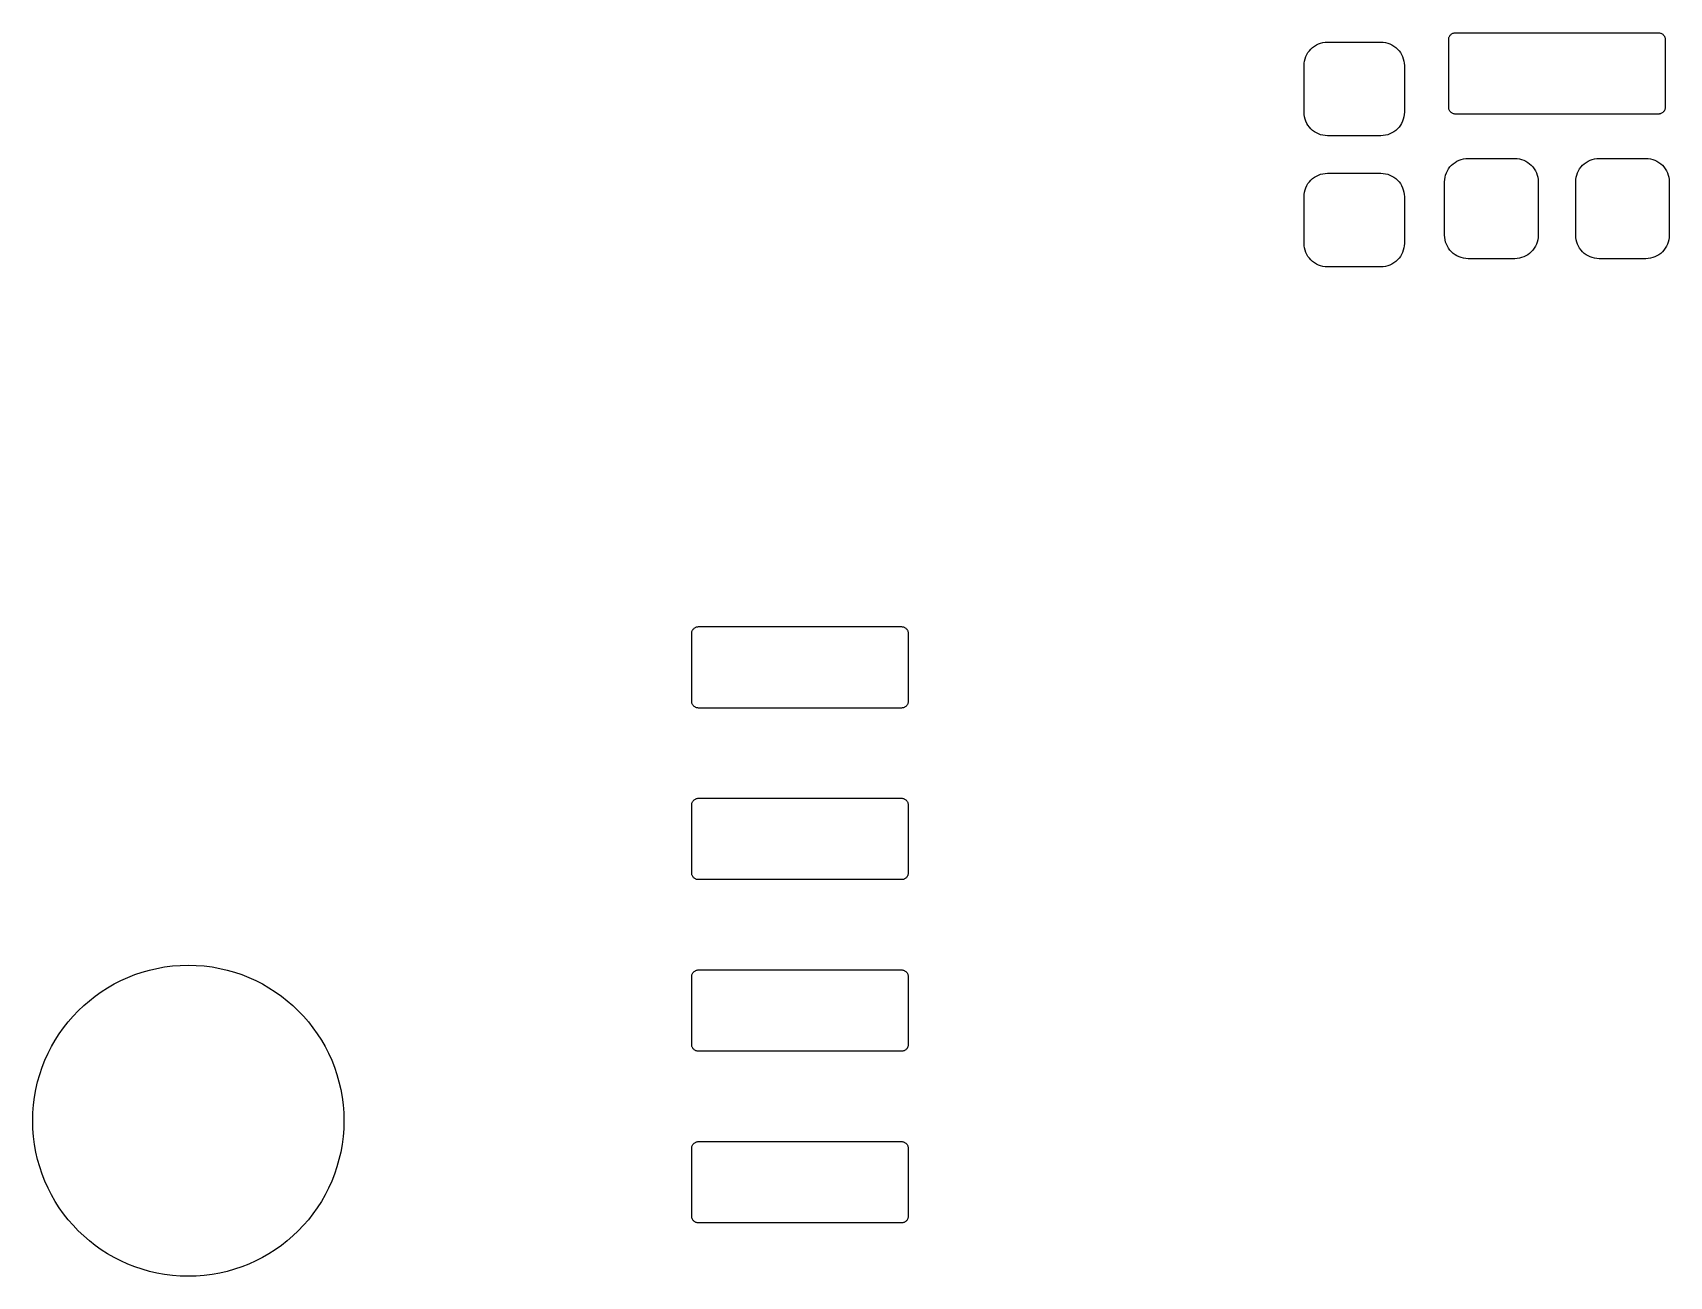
# Model space of a CAD drawing. Extents: x 0.49 to 2.43, y -7.79 to -4.97.
# Drawn here: x 1.8395 to 2.3162, y -6.2559 to -5.8937 of the extents above; entities that cross this region are included whole.
import ezdxf

# ---------------------------------------------------------------- set-up
doc = ezdxf.new("R2010")
doc.units = 0
doc.header["$MEASUREMENT"] = 0
doc.layers.add('BLACK', color=7, linetype='CONTINUOUS')

msp = doc.modelspace()

# ---------------------------------------------------------------- linework, layer by layer
at = {"layer": 'BLACK', "linetype": 'CONTINUOUS'}
for p, q in [((2.25193, -5.89567), (2.25194, -5.89547)), ((2.25193, -5.91535), (2.25193, -5.89567)), ((2.25194, -5.89547), (2.25197, -5.89528)), ((2.25197, -5.89528), (2.25202, -5.89509)), ((2.25202, -5.89509), (2.25208, -5.8949)), ((2.25208, -5.8949), (2.25217, -5.89472)), ((2.25217, -5.89472), (2.25227, -5.89455)), ((2.25227, -5.89455), (2.25238, -5.8944)), ((2.25238, -5.8944), (2.25252, -5.89425)), ((2.25252, -5.89425), (2.25266, -5.89412)), ((2.25266, -5.89412), (2.25282, -5.894)), ((2.25282, -5.894), (2.25299, -5.8939)), ((2.25299, -5.8939), (2.25317, -5.89381)), ((2.25317, -5.89381), (2.25335, -5.89375)), ((2.25335, -5.89375), (2.25355, -5.8937)), ((2.25355, -5.8937), (2.25374, -5.89367)), ((2.25374, -5.89367), (2.25394, -5.89366)), ((2.25394, -5.89366), (2.31299, -5.89366)), ((2.31299, -5.89366), (2.31319, -5.89367)), ((2.31319, -5.89367), (2.31338, -5.8937)), ((2.31338, -5.8937), (2.31358, -5.89375)), ((2.31358, -5.89375), (2.31376, -5.89381)), ((2.31376, -5.89381), (2.31394, -5.8939)), ((2.31394, -5.8939), (2.31411, -5.894)), ((2.31411, -5.894), (2.31427, -5.89412)), ((2.31427, -5.89412), (2.31441, -5.89425)), ((2.31441, -5.89425), (2.31454, -5.8944)), ((2.31454, -5.8944), (2.31466, -5.89455)), ((2.31466, -5.89455), (2.31476, -5.89472)), ((2.31476, -5.89472), (2.31485, -5.8949)), ((2.31485, -5.8949), (2.31491, -5.89509)), ((2.31491, -5.89509), (2.31496, -5.89528)), ((2.31496, -5.89528), (2.31499, -5.89547)), ((2.31499, -5.89547), (2.315, -5.89567)), ((2.315, -5.89567), (2.315, -5.91535)), ((2.2101, -5.90125), (2.21032, -5.90062)), ((2.21032, -5.90062), (2.21061, -5.90002)), ((2.21061, -5.90002), (2.21095, -5.89944)), ((2.21095, -5.89944), (2.21135, -5.89891)), ((2.21135, -5.89891), (2.2118, -5.89841)), ((2.2118, -5.89841), (2.21229, -5.89796)), ((2.21229, -5.89796), (2.21283, -5.89757)), ((2.21283, -5.89757), (2.2134, -5.89722)), ((2.2134, -5.89722), (2.21401, -5.89694)), ((2.21401, -5.89694), (2.21464, -5.89671)), ((2.21464, -5.89671), (2.21529, -5.89655)), ((2.21529, -5.89655), (2.21595, -5.89645)), ((2.21595, -5.89645), (2.21661, -5.89642)), ((2.21661, -5.89642), (2.2322, -5.89642)), ((2.2322, -5.89642), (2.23287, -5.89645)), ((2.23287, -5.89645), (2.23353, -5.89655)), ((2.23353, -5.89655), (2.23418, -5.89671)), ((2.23418, -5.89671), (2.23481, -5.89694)), ((2.23481, -5.89694), (2.23542, -5.89722)), ((2.23542, -5.89722), (2.23599, -5.89757)), ((2.23599, -5.89757), (2.23653, -5.89796)), ((2.23653, -5.89796), (2.23702, -5.89841)), ((2.23702, -5.89841), (2.23747, -5.89891)), ((2.23747, -5.89891), (2.23787, -5.89944)), ((2.23787, -5.89944), (2.23821, -5.90002)), ((2.23821, -5.90002), (2.2385, -5.90062)), ((2.2385, -5.90062), (2.23872, -5.90125)), ((2.2098, -5.90323), (2.20984, -5.90256)), ((2.2098, -5.91685), (2.2098, -5.90323)), ((2.20984, -5.90256), (2.20993, -5.9019)), ((2.20993, -5.9019), (2.2101, -5.90125)), ((2.23872, -5.90125), (2.23888, -5.9019)), ((2.23888, -5.9019), (2.23898, -5.90256)), ((2.23898, -5.90256), (2.23902, -5.90323)), ((2.23902, -5.90323), (2.23902, -5.91685)), ((2.20984, -5.91752), (2.2098, -5.91685)), ((2.20993, -5.91818), (2.20984, -5.91752)), ((2.2101, -5.91883), (2.20993, -5.91818)), ((2.21032, -5.91946), (2.2101, -5.91883)), ((2.21061, -5.92006), (2.21032, -5.91946)), ((2.2385, -5.91946), (2.23821, -5.92006)), ((2.23872, -5.91883), (2.2385, -5.91946)), ((2.23888, -5.91818), (2.23872, -5.91883)), ((2.23898, -5.91752), (2.23888, -5.91818)), ((2.23902, -5.91685), (2.23898, -5.91752)), ((2.25194, -5.91555), (2.25193, -5.91535)), ((2.25197, -5.91575), (2.25194, -5.91555)), ((2.25202, -5.91594), (2.25197, -5.91575)), ((2.25208, -5.91612), (2.25202, -5.91594)), ((2.25217, -5.9163), (2.25208, -5.91612)), ((2.25227, -5.91647), (2.25217, -5.9163)), ((2.25238, -5.91663), (2.25227, -5.91647)), ((2.25252, -5.91677), (2.25238, -5.91663)), ((2.25266, -5.91691), (2.25252, -5.91677)), ((2.25282, -5.91702), (2.25266, -5.91691)), ((2.25299, -5.91713), (2.25282, -5.91702)), ((2.25317, -5.91721), (2.25299, -5.91713)), ((2.25335, -5.91728), (2.25317, -5.91721)), ((2.25355, -5.91732), (2.25335, -5.91728)), ((2.25374, -5.91735), (2.25355, -5.91732)), ((2.25394, -5.91736), (2.25374, -5.91735)), ((2.31299, -5.91736), (2.25394, -5.91736)), ((2.31319, -5.91735), (2.31299, -5.91736)), ((2.31338, -5.91732), (2.31319, -5.91735)), ((2.31358, -5.91728), (2.31338, -5.91732)), ((2.31376, -5.91721), (2.31358, -5.91728)), ((2.31394, -5.91713), (2.31376, -5.91721)), ((2.31411, -5.91702), (2.31394, -5.91713)), ((2.31427, -5.91691), (2.31411, -5.91702)), ((2.31441, -5.91677), (2.31427, -5.91691)), ((2.31454, -5.91663), (2.31441, -5.91677)), ((2.31466, -5.91647), (2.31454, -5.91663)), ((2.31476, -5.9163), (2.31466, -5.91647)), ((2.31485, -5.91612), (2.31476, -5.9163)), ((2.31491, -5.91594), (2.31485, -5.91612)), ((2.31496, -5.91575), (2.31491, -5.91594)), ((2.31499, -5.91555), (2.31496, -5.91575)), ((2.315, -5.91535), (2.31499, -5.91555)), ((2.21095, -5.92063), (2.21061, -5.92006)), ((2.21135, -5.92117), (2.21095, -5.92063)), ((2.2118, -5.92167), (2.21135, -5.92117)), ((2.21229, -5.92212), (2.2118, -5.92167)), ((2.21283, -5.92251), (2.21229, -5.92212)), ((2.2134, -5.92286), (2.21283, -5.92251)), ((2.21401, -5.92314), (2.2134, -5.92286)), ((2.21464, -5.92337), (2.21401, -5.92314)), ((2.21529, -5.92353), (2.21464, -5.92337)), ((2.21595, -5.92363), (2.21529, -5.92353)), ((2.21661, -5.92366), (2.21595, -5.92363)), ((2.2322, -5.92366), (2.21661, -5.92366)), ((2.23287, -5.92363), (2.2322, -5.92366)), ((2.23353, -5.92353), (2.23287, -5.92363)), ((2.23418, -5.92337), (2.23353, -5.92353)), ((2.23481, -5.92314), (2.23418, -5.92337)), ((2.23542, -5.92286), (2.23481, -5.92314)), ((2.23599, -5.92251), (2.23542, -5.92286)), ((2.23653, -5.92212), (2.23599, -5.92251)), ((2.23702, -5.92167), (2.23653, -5.92212)), ((2.23747, -5.92117), (2.23702, -5.92167)), ((2.23787, -5.92063), (2.23747, -5.92117)), ((2.23821, -5.92006), (2.23787, -5.92063)), ((2.25127, -5.93448), (2.25155, -5.93388)), ((2.25155, -5.93388), (2.2519, -5.9333)), ((2.2519, -5.9333), (2.25229, -5.93277)), ((2.25229, -5.93277), (2.25274, -5.93227)), ((2.25274, -5.93227), (2.25324, -5.93182)), ((2.25324, -5.93182), (2.25378, -5.93142)), ((2.25378, -5.93142), (2.25435, -5.93108)), ((2.25435, -5.93108), (2.25495, -5.93079)), ((2.25495, -5.93079), (2.25558, -5.93057)), ((2.25558, -5.93057), (2.25623, -5.93041)), ((2.25623, -5.93041), (2.25689, -5.93031)), ((2.25689, -5.93031), (2.25756, -5.93028)), ((2.25756, -5.93028), (2.27118, -5.93028)), ((2.27118, -5.93028), (2.27185, -5.93031)), ((2.27185, -5.93031), (2.27251, -5.93041)), ((2.27251, -5.93041), (2.27316, -5.93057)), ((2.27316, -5.93057), (2.27379, -5.93079)), ((2.27379, -5.93079), (2.27439, -5.93108)), ((2.27439, -5.93108), (2.27497, -5.93142)), ((2.27497, -5.93142), (2.2755, -5.93182)), ((2.2755, -5.93182), (2.276, -5.93227)), ((2.276, -5.93227), (2.27645, -5.93277)), ((2.27645, -5.93277), (2.27684, -5.9333)), ((2.27684, -5.9333), (2.27719, -5.93388)), ((2.27719, -5.93388), (2.27747, -5.93448)), ((2.28946, -5.93448), (2.28974, -5.93388)), ((2.28974, -5.93388), (2.29008, -5.9333)), ((2.29008, -5.9333), (2.29048, -5.93277)), ((2.29048, -5.93277), (2.29093, -5.93227)), ((2.29093, -5.93227), (2.29143, -5.93182)), ((2.29143, -5.93182), (2.29196, -5.93142)), ((2.29196, -5.93142), (2.29254, -5.93108)), ((2.29254, -5.93108), (2.29314, -5.93079)), ((2.29314, -5.93079), (2.29377, -5.93057)), ((2.29377, -5.93057), (2.29442, -5.93041)), ((2.29442, -5.93041), (2.29508, -5.93031)), ((2.29508, -5.93031), (2.29575, -5.93028)), ((2.29575, -5.93028), (2.30937, -5.93028)), ((2.30937, -5.93028), (2.31004, -5.93031)), ((2.31004, -5.93031), (2.3107, -5.93041)), ((2.3107, -5.93041), (2.31135, -5.93057)), ((2.31135, -5.93057), (2.31198, -5.93079)), ((2.31198, -5.93079), (2.31258, -5.93108)), ((2.31258, -5.93108), (2.31315, -5.93142)), ((2.31315, -5.93142), (2.31369, -5.93182)), ((2.31369, -5.93182), (2.31419, -5.93227)), ((2.31419, -5.93227), (2.31464, -5.93277)), ((2.31464, -5.93277), (2.31503, -5.9333)), ((2.31503, -5.9333), (2.31538, -5.93388)), ((2.31538, -5.93388), (2.31566, -5.93448)), ((2.2101, -5.93944), (2.21032, -5.93881)), ((2.21032, -5.93881), (2.21061, -5.93821)), ((2.21061, -5.93821), (2.21095, -5.93763)), ((2.21095, -5.93763), (2.21135, -5.9371)), ((2.21135, -5.9371), (2.2118, -5.9366)), ((2.2118, -5.9366), (2.21229, -5.93615)), ((2.21229, -5.93615), (2.21283, -5.93575)), ((2.21283, -5.93575), (2.2134, -5.93541)), ((2.2134, -5.93541), (2.21401, -5.93512)), ((2.21401, -5.93512), (2.21464, -5.9349)), ((2.21464, -5.9349), (2.21529, -5.93474)), ((2.21529, -5.93474), (2.21595, -5.93464)), ((2.21595, -5.93464), (2.21661, -5.93461)), ((2.21661, -5.93461), (2.2322, -5.93461)), ((2.2322, -5.93461), (2.23287, -5.93464)), ((2.23287, -5.93464), (2.23353, -5.93474)), ((2.23353, -5.93474), (2.23418, -5.9349)), ((2.23418, -5.9349), (2.23481, -5.93512)), ((2.23481, -5.93512), (2.23542, -5.93541)), ((2.23542, -5.93541), (2.23599, -5.93575)), ((2.23599, -5.93575), (2.23653, -5.93615)), ((2.23653, -5.93615), (2.23702, -5.9366)), ((2.23702, -5.9366), (2.23747, -5.9371)), ((2.23747, -5.9371), (2.23787, -5.93763)), ((2.23787, -5.93763), (2.23821, -5.93821)), ((2.23821, -5.93821), (2.2385, -5.93881)), ((2.2385, -5.93881), (2.23872, -5.93944)), ((2.25075, -5.93709), (2.25078, -5.93642)), ((2.25075, -5.95268), (2.25075, -5.93709)), ((2.25078, -5.93642), (2.25088, -5.93576)), ((2.25088, -5.93576), (2.25104, -5.93511)), ((2.25104, -5.93511), (2.25127, -5.93448)), ((2.27747, -5.93448), (2.2777, -5.93511)), ((2.2777, -5.93511), (2.27786, -5.93576)), ((2.27786, -5.93576), (2.27796, -5.93642)), ((2.27796, -5.93642), (2.27799, -5.93709)), ((2.27799, -5.93709), (2.27799, -5.95268)), ((2.28894, -5.93709), (2.28897, -5.93642)), ((2.28894, -5.95268), (2.28894, -5.93709)), ((2.28897, -5.93642), (2.28907, -5.93576)), ((2.28907, -5.93576), (2.28923, -5.93511)), ((2.28923, -5.93511), (2.28946, -5.93448)), ((2.31566, -5.93448), (2.31589, -5.93511)), ((2.31589, -5.93511), (2.31605, -5.93576)), ((2.31605, -5.93576), (2.31615, -5.93642)), ((2.31615, -5.93642), (2.31618, -5.93709)), ((2.31618, -5.93709), (2.31618, -5.95268)), ((2.2098, -5.94142), (2.20984, -5.94075)), ((2.2098, -5.95504), (2.2098, -5.94142)), ((2.20984, -5.94075), (2.20993, -5.94009)), ((2.20993, -5.94009), (2.2101, -5.93944)), ((2.23872, -5.93944), (2.23888, -5.94009)), ((2.23888, -5.94009), (2.23898, -5.94075)), ((2.23898, -5.94075), (2.23902, -5.94142)), ((2.23902, -5.94142), (2.23902, -5.95504)), ((2.25078, -5.95334), (2.25075, -5.95268)), ((2.25088, -5.95401), (2.25078, -5.95334)), ((2.27796, -5.95334), (2.27786, -5.95401)), ((2.27799, -5.95268), (2.27796, -5.95334)), ((2.28897, -5.95334), (2.28894, -5.95268)), ((2.28907, -5.95401), (2.28897, -5.95334)), ((2.31615, -5.95334), (2.31605, -5.95401)), ((2.31618, -5.95268), (2.31615, -5.95334)), ((2.20984, -5.95571), (2.2098, -5.95504)), ((2.20993, -5.95637), (2.20984, -5.95571)), ((2.2101, -5.95702), (2.20993, -5.95637)), ((2.21032, -5.95765), (2.2101, -5.95702)), ((2.21061, -5.95825), (2.21032, -5.95765)), ((2.2385, -5.95765), (2.23821, -5.95825)), ((2.23872, -5.95702), (2.2385, -5.95765)), ((2.23888, -5.95637), (2.23872, -5.95702)), ((2.23898, -5.95571), (2.23888, -5.95637)), ((2.23902, -5.95504), (2.23898, -5.95571)), ((2.25104, -5.95465), (2.25088, -5.95401)), ((2.25127, -5.95528), (2.25104, -5.95465)), ((2.25155, -5.95589), (2.25127, -5.95528)), ((2.2519, -5.95646), (2.25155, -5.95589)), ((2.25229, -5.957), (2.2519, -5.95646)), ((2.25274, -5.95749), (2.25229, -5.957)), ((2.25324, -5.95794), (2.25274, -5.95749)), ((2.25378, -5.95834), (2.25324, -5.95794)), ((2.2755, -5.95794), (2.27497, -5.95834)), ((2.276, -5.95749), (2.2755, -5.95794)), ((2.27645, -5.957), (2.276, -5.95749)), ((2.27684, -5.95646), (2.27645, -5.957)), ((2.27719, -5.95589), (2.27684, -5.95646)), ((2.27747, -5.95528), (2.27719, -5.95589)), ((2.2777, -5.95465), (2.27747, -5.95528)), ((2.27786, -5.95401), (2.2777, -5.95465)), ((2.28923, -5.95465), (2.28907, -5.95401)), ((2.28946, -5.95528), (2.28923, -5.95465)), ((2.28974, -5.95589), (2.28946, -5.95528)), ((2.29008, -5.95646), (2.28974, -5.95589)), ((2.29048, -5.957), (2.29008, -5.95646)), ((2.29093, -5.95749), (2.29048, -5.957)), ((2.29143, -5.95794), (2.29093, -5.95749)), ((2.29196, -5.95834), (2.29143, -5.95794)), ((2.31369, -5.95794), (2.31315, -5.95834)), ((2.31419, -5.95749), (2.31369, -5.95794)), ((2.31464, -5.957), (2.31419, -5.95749)), ((2.31503, -5.95646), (2.31464, -5.957)), ((2.31538, -5.95589), (2.31503, -5.95646)), ((2.31566, -5.95528), (2.31538, -5.95589)), ((2.31589, -5.95465), (2.31566, -5.95528)), ((2.31605, -5.95401), (2.31589, -5.95465)), ((2.21095, -5.95882), (2.21061, -5.95825)), ((2.21135, -5.95936), (2.21095, -5.95882)), ((2.2118, -5.95986), (2.21135, -5.95936)), ((2.21229, -5.9603), (2.2118, -5.95986)), ((2.21283, -5.9607), (2.21229, -5.9603)), ((2.2134, -5.96105), (2.21283, -5.9607)), ((2.21401, -5.96133), (2.2134, -5.96105)), ((2.21464, -5.96156), (2.21401, -5.96133)), ((2.21529, -5.96172), (2.21464, -5.96156)), ((2.21595, -5.96182), (2.21529, -5.96172)), ((2.21661, -5.96185), (2.21595, -5.96182)), ((2.2322, -5.96185), (2.21661, -5.96185)), ((2.23287, -5.96182), (2.2322, -5.96185)), ((2.23353, -5.96172), (2.23287, -5.96182)), ((2.23418, -5.96156), (2.23353, -5.96172)), ((2.23481, -5.96133), (2.23418, -5.96156)), ((2.23542, -5.96105), (2.23481, -5.96133)), ((2.23599, -5.9607), (2.23542, -5.96105)), ((2.23653, -5.9603), (2.23599, -5.9607)), ((2.23702, -5.95986), (2.23653, -5.9603)), ((2.23747, -5.95936), (2.23702, -5.95986)), ((2.23787, -5.95882), (2.23747, -5.95936)), ((2.23821, -5.95825), (2.23787, -5.95882)), ((2.25435, -5.95868), (2.25378, -5.95834)), ((2.25495, -5.95897), (2.25435, -5.95868)), ((2.25558, -5.95919), (2.25495, -5.95897)), ((2.25623, -5.95936), (2.25558, -5.95919)), ((2.25689, -5.95946), (2.25623, -5.95936)), ((2.25756, -5.95949), (2.25689, -5.95946)), ((2.27118, -5.95949), (2.25756, -5.95949)), ((2.27185, -5.95946), (2.27118, -5.95949)), ((2.27251, -5.95936), (2.27185, -5.95946)), ((2.27316, -5.95919), (2.27251, -5.95936)), ((2.27379, -5.95897), (2.27316, -5.95919)), ((2.27439, -5.95868), (2.27379, -5.95897)), ((2.27497, -5.95834), (2.27439, -5.95868)), ((2.29254, -5.95868), (2.29196, -5.95834)), ((2.29314, -5.95897), (2.29254, -5.95868)), ((2.29377, -5.95919), (2.29314, -5.95897)), ((2.29442, -5.95936), (2.29377, -5.95919)), ((2.29508, -5.95946), (2.29442, -5.95936)), ((2.29575, -5.95949), (2.29508, -5.95946)), ((2.30937, -5.95949), (2.29575, -5.95949)), ((2.31004, -5.95946), (2.30937, -5.95949)), ((2.3107, -5.95936), (2.31004, -5.95946)), ((2.31135, -5.95919), (2.3107, -5.95936)), ((2.31198, -5.95897), (2.31135, -5.95919)), ((2.31258, -5.95868), (2.31198, -5.95897)), ((2.31315, -5.95834), (2.31258, -5.95868)), ((2.03161, -6.06793), (2.03169, -6.06775)), ((2.03169, -6.06775), (2.0318, -6.06759)), ((2.0318, -6.06759), (2.03191, -6.06743)), ((2.03191, -6.06743), (2.03204, -6.06728)), ((2.03204, -6.06728), (2.03219, -6.06715)), ((2.03219, -6.06715), (2.03235, -6.06703)), ((2.03235, -6.06703), (2.03252, -6.06693)), ((2.03252, -6.06693), (2.0327, -6.06685)), ((2.0327, -6.06685), (2.03288, -6.06678)), ((2.03288, -6.06678), (2.03307, -6.06673)), ((2.03307, -6.06673), (2.03327, -6.0667)), ((2.03327, -6.0667), (2.03346, -6.06669)), ((2.03346, -6.06669), (2.09252, -6.06669)), ((2.09252, -6.06669), (2.09272, -6.0667)), ((2.09272, -6.0667), (2.09291, -6.06673)), ((2.09291, -6.06673), (2.0931, -6.06678)), ((2.0931, -6.06678), (2.09329, -6.06685)), ((2.09329, -6.06685), (2.09347, -6.06693)), ((2.09347, -6.06693), (2.09364, -6.06703)), ((2.09364, -6.06703), (2.09379, -6.06715)), ((2.09379, -6.06715), (2.09394, -6.06728)), ((2.09394, -6.06728), (2.09407, -6.06743)), ((2.09407, -6.06743), (2.09419, -6.06759)), ((2.09419, -6.06759), (2.09429, -6.06775)), ((2.09429, -6.06775), (2.09437, -6.06793)), ((2.03146, -6.0687), (2.03147, -6.0685)), ((2.03146, -6.08839), (2.03146, -6.0687)), ((2.03147, -6.0685), (2.0315, -6.06831)), ((2.0315, -6.06831), (2.03154, -6.06812)), ((2.03154, -6.06812), (2.03161, -6.06793)), ((2.09437, -6.06793), (2.09444, -6.06812)), ((2.09444, -6.06812), (2.09449, -6.06831)), ((2.09449, -6.06831), (2.09452, -6.0685)), ((2.09452, -6.0685), (2.09453, -6.0687)), ((2.09453, -6.0687), (2.09453, -6.08839)), ((2.03147, -6.08858), (2.03146, -6.08839)), ((2.0315, -6.08878), (2.03147, -6.08858)), ((2.03154, -6.08897), (2.0315, -6.08878)), ((2.03161, -6.08915), (2.03154, -6.08897)), ((2.03169, -6.08933), (2.03161, -6.08915)), ((2.0318, -6.0895), (2.03169, -6.08933)), ((2.03191, -6.08966), (2.0318, -6.0895)), ((2.03204, -6.08981), (2.03191, -6.08966)), ((2.03219, -6.08994), (2.03204, -6.08981)), ((2.03235, -6.09006), (2.03219, -6.08994)), ((2.03252, -6.09016), (2.03235, -6.09006)), ((2.0327, -6.09024), (2.03252, -6.09016)), ((2.03288, -6.09031), (2.0327, -6.09024)), ((2.03307, -6.09036), (2.03288, -6.09031)), ((2.03327, -6.09038), (2.03307, -6.09036)), ((2.03346, -6.09039), (2.03327, -6.09038)), ((2.09252, -6.09039), (2.03346, -6.09039)), ((2.09272, -6.09038), (2.09252, -6.09039)), ((2.09291, -6.09036), (2.09272, -6.09038)), ((2.0931, -6.09031), (2.09291, -6.09036)), ((2.09329, -6.09024), (2.0931, -6.09031)), ((2.09347, -6.09016), (2.09329, -6.09024)), ((2.09364, -6.09006), (2.09347, -6.09016)), ((2.09379, -6.08994), (2.09364, -6.09006)), ((2.09394, -6.08981), (2.09379, -6.08994)), ((2.09407, -6.08966), (2.09394, -6.08981)), ((2.09419, -6.0895), (2.09407, -6.08966)), ((2.09429, -6.08933), (2.09419, -6.0895)), ((2.09437, -6.08915), (2.09429, -6.08933)), ((2.09444, -6.08897), (2.09437, -6.08915)), ((2.09449, -6.08878), (2.09444, -6.08897)), ((2.09452, -6.08858), (2.09449, -6.08878)), ((2.09453, -6.08839), (2.09452, -6.08858)), ((2.03146, -6.1187), (2.03147, -6.1185)), ((2.03146, -6.13839), (2.03146, -6.1187)), ((2.03147, -6.1185), (2.0315, -6.11831)), ((2.0315, -6.11831), (2.03154, -6.11812)), ((2.03154, -6.11812), (2.03161, -6.11793)), ((2.03161, -6.11793), (2.03169, -6.11775)), ((2.03169, -6.11775), (2.0318, -6.11759)), ((2.0318, -6.11759), (2.03191, -6.11743)), ((2.03191, -6.11743), (2.03204, -6.11728)), ((2.03204, -6.11728), (2.03219, -6.11715)), ((2.03219, -6.11715), (2.03235, -6.11703)), ((2.03235, -6.11703), (2.03252, -6.11693)), ((2.03252, -6.11693), (2.0327, -6.11685)), ((2.0327, -6.11685), (2.03288, -6.11678)), ((2.03288, -6.11678), (2.03307, -6.11673)), ((2.03307, -6.11673), (2.03327, -6.1167)), ((2.03327, -6.1167), (2.03346, -6.11669)), ((2.03346, -6.11669), (2.09252, -6.11669)), ((2.09252, -6.11669), (2.09272, -6.1167)), ((2.09272, -6.1167), (2.09291, -6.11673)), ((2.09291, -6.11673), (2.0931, -6.11678)), ((2.0931, -6.11678), (2.09329, -6.11685)), ((2.09329, -6.11685), (2.09347, -6.11693)), ((2.09347, -6.11693), (2.09364, -6.11703)), ((2.09364, -6.11703), (2.09379, -6.11715)), ((2.09379, -6.11715), (2.09394, -6.11728)), ((2.09394, -6.11728), (2.09407, -6.11743)), ((2.09407, -6.11743), (2.09419, -6.11759)), ((2.09419, -6.11759), (2.09429, -6.11775)), ((2.09429, -6.11775), (2.09437, -6.11793)), ((2.09437, -6.11793), (2.09444, -6.11812)), ((2.09444, -6.11812), (2.09449, -6.11831)), ((2.09449, -6.11831), (2.09452, -6.1185)), ((2.09452, -6.1185), (2.09453, -6.1187)), ((2.09453, -6.1187), (2.09453, -6.13839)), ((2.03147, -6.13858), (2.03146, -6.13839)), ((2.0315, -6.13878), (2.03147, -6.13858)), ((2.03154, -6.13897), (2.0315, -6.13878)), ((2.03161, -6.13915), (2.03154, -6.13897)), ((2.03169, -6.13933), (2.03161, -6.13915)), ((2.09437, -6.13915), (2.09429, -6.13933)), ((2.09444, -6.13897), (2.09437, -6.13915)), ((2.09449, -6.13878), (2.09444, -6.13897)), ((2.09452, -6.13858), (2.09449, -6.13878)), ((2.09453, -6.13839), (2.09452, -6.13858)), ((2.0318, -6.1395), (2.03169, -6.13933)), ((2.03191, -6.13966), (2.0318, -6.1395)), ((2.03204, -6.13981), (2.03191, -6.13966)), ((2.03219, -6.13994), (2.03204, -6.13981)), ((2.03235, -6.14006), (2.03219, -6.13994)), ((2.03252, -6.14016), (2.03235, -6.14006)), ((2.0327, -6.14024), (2.03252, -6.14016)), ((2.03288, -6.14031), (2.0327, -6.14024)), ((2.03307, -6.14036), (2.03288, -6.14031)), ((2.03327, -6.14038), (2.03307, -6.14036)), ((2.03346, -6.14039), (2.03327, -6.14038)), ((2.09252, -6.14039), (2.03346, -6.14039)), ((2.09272, -6.14038), (2.09252, -6.14039)), ((2.09291, -6.14036), (2.09272, -6.14038)), ((2.0931, -6.14031), (2.09291, -6.14036)), ((2.09329, -6.14024), (2.0931, -6.14031)), ((2.09347, -6.14016), (2.09329, -6.14024)), ((2.09364, -6.14006), (2.09347, -6.14016)), ((2.09379, -6.13994), (2.09364, -6.14006)), ((2.09394, -6.13981), (2.09379, -6.13994)), ((2.09407, -6.13966), (2.09394, -6.13981)), ((2.09419, -6.1395), (2.09407, -6.13966)), ((2.09429, -6.13933), (2.09419, -6.1395)), ((2.03161, -6.16793), (2.03169, -6.16775)), ((2.03169, -6.16775), (2.0318, -6.16759)), ((2.0318, -6.16759), (2.03191, -6.16743)), ((2.03191, -6.16743), (2.03204, -6.16728)), ((2.03204, -6.16728), (2.03219, -6.16715)), ((2.03219, -6.16715), (2.03235, -6.16703)), ((2.03235, -6.16703), (2.03252, -6.16693)), ((2.03252, -6.16693), (2.0327, -6.16685)), ((2.0327, -6.16685), (2.03288, -6.16678)), ((2.03288, -6.16678), (2.03307, -6.16673)), ((2.03307, -6.16673), (2.03327, -6.1667)), ((2.03327, -6.1667), (2.03346, -6.16669)), ((2.03346, -6.16669), (2.09252, -6.16669)), ((2.09252, -6.16669), (2.09272, -6.1667)), ((2.09272, -6.1667), (2.09291, -6.16673)), ((2.09291, -6.16673), (2.0931, -6.16678)), ((2.0931, -6.16678), (2.09329, -6.16685)), ((2.09329, -6.16685), (2.09347, -6.16693)), ((2.09347, -6.16693), (2.09364, -6.16703)), ((2.09364, -6.16703), (2.09379, -6.16715)), ((2.09379, -6.16715), (2.09394, -6.16728)), ((2.09394, -6.16728), (2.09407, -6.16743)), ((2.09407, -6.16743), (2.09419, -6.16759)), ((2.09419, -6.16759), (2.09429, -6.16775)), ((2.09429, -6.16775), (2.09437, -6.16793)), ((2.03146, -6.1687), (2.03147, -6.1685)), ((2.03146, -6.18839), (2.03146, -6.1687)), ((2.03147, -6.1685), (2.0315, -6.16831)), ((2.0315, -6.16831), (2.03154, -6.16812)), ((2.03154, -6.16812), (2.03161, -6.16793)), ((2.09437, -6.16793), (2.09444, -6.16812)), ((2.09444, -6.16812), (2.09449, -6.16831)), ((2.09449, -6.16831), (2.09452, -6.1685)), ((2.09452, -6.1685), (2.09453, -6.1687)), ((2.09453, -6.1687), (2.09453, -6.18839)), ((2.03147, -6.18858), (2.03146, -6.18839)), ((2.0315, -6.18878), (2.03147, -6.18858)), ((2.03154, -6.18897), (2.0315, -6.18878)), ((2.03161, -6.18915), (2.03154, -6.18897)), ((2.03169, -6.18933), (2.03161, -6.18915)), ((2.0318, -6.1895), (2.03169, -6.18933)), ((2.03191, -6.18966), (2.0318, -6.1895)), ((2.03204, -6.18981), (2.03191, -6.18966)), ((2.03219, -6.18994), (2.03204, -6.18981)), ((2.03235, -6.19006), (2.03219, -6.18994)), ((2.03252, -6.19016), (2.03235, -6.19006)), ((2.0327, -6.19024), (2.03252, -6.19016)), ((2.03288, -6.19031), (2.0327, -6.19024)), ((2.03307, -6.19036), (2.03288, -6.19031)), ((2.03327, -6.19038), (2.03307, -6.19036)), ((2.03346, -6.19039), (2.03327, -6.19038)), ((2.09252, -6.19039), (2.03346, -6.19039)), ((2.09272, -6.19038), (2.09252, -6.19039)), ((2.09291, -6.19036), (2.09272, -6.19038)), ((2.0931, -6.19031), (2.09291, -6.19036)), ((2.09329, -6.19024), (2.0931, -6.19031)), ((2.09347, -6.19016), (2.09329, -6.19024)), ((2.09364, -6.19006), (2.09347, -6.19016)), ((2.09379, -6.18994), (2.09364, -6.19006)), ((2.09394, -6.18981), (2.09379, -6.18994)), ((2.09407, -6.18966), (2.09394, -6.18981)), ((2.09419, -6.1895), (2.09407, -6.18966)), ((2.09429, -6.18933), (2.09419, -6.1895)), ((2.09437, -6.18915), (2.09429, -6.18933)), ((2.09444, -6.18897), (2.09437, -6.18915)), ((2.09449, -6.18878), (2.09444, -6.18897)), ((2.09452, -6.18858), (2.09449, -6.18878)), ((2.09453, -6.18839), (2.09452, -6.18858)), ((2.03146, -6.2187), (2.03147, -6.2185)), ((2.03146, -6.23839), (2.03146, -6.2187)), ((2.03147, -6.2185), (2.0315, -6.21831)), ((2.0315, -6.21831), (2.03154, -6.21812)), ((2.03154, -6.21812), (2.03161, -6.21793)), ((2.03161, -6.21793), (2.03169, -6.21775)), ((2.03169, -6.21775), (2.0318, -6.21759)), ((2.0318, -6.21759), (2.03191, -6.21743)), ((2.03191, -6.21743), (2.03204, -6.21728)), ((2.03204, -6.21728), (2.03219, -6.21715)), ((2.03219, -6.21715), (2.03235, -6.21703)), ((2.03235, -6.21703), (2.03252, -6.21693)), ((2.03252, -6.21693), (2.0327, -6.21685)), ((2.0327, -6.21685), (2.03288, -6.21678)), ((2.03288, -6.21678), (2.03307, -6.21673)), ((2.03307, -6.21673), (2.03327, -6.2167)), ((2.03327, -6.2167), (2.03346, -6.21669)), ((2.03346, -6.21669), (2.09252, -6.21669)), ((2.09252, -6.21669), (2.09272, -6.2167)), ((2.09272, -6.2167), (2.09291, -6.21673)), ((2.09291, -6.21673), (2.0931, -6.21678)), ((2.0931, -6.21678), (2.09329, -6.21685)), ((2.09329, -6.21685), (2.09347, -6.21693)), ((2.09347, -6.21693), (2.09364, -6.21703)), ((2.09364, -6.21703), (2.09379, -6.21715)), ((2.09379, -6.21715), (2.09394, -6.21728)), ((2.09394, -6.21728), (2.09407, -6.21743)), ((2.09407, -6.21743), (2.09419, -6.21759)), ((2.09419, -6.21759), (2.09429, -6.21775)), ((2.09429, -6.21775), (2.09437, -6.21793)), ((2.09437, -6.21793), (2.09444, -6.21812)), ((2.09444, -6.21812), (2.09449, -6.21831)), ((2.09449, -6.21831), (2.09452, -6.2185)), ((2.09452, -6.2185), (2.09453, -6.2187)), ((2.09453, -6.2187), (2.09453, -6.23839)), ((2.03147, -6.23858), (2.03146, -6.23839)), ((2.0315, -6.23878), (2.03147, -6.23858)), ((2.03154, -6.23897), (2.0315, -6.23878)), ((2.03161, -6.23915), (2.03154, -6.23897)), ((2.03169, -6.23933), (2.03161, -6.23915)), ((2.0318, -6.2395), (2.03169, -6.23933)), ((2.09429, -6.23933), (2.09419, -6.2395)), ((2.09437, -6.23915), (2.09429, -6.23933)), ((2.09444, -6.23897), (2.09437, -6.23915)), ((2.09449, -6.23878), (2.09444, -6.23897)), ((2.09452, -6.23858), (2.09449, -6.23878)), ((2.09453, -6.23839), (2.09452, -6.23858)), ((2.03191, -6.23966), (2.0318, -6.2395)), ((2.03204, -6.23981), (2.03191, -6.23966)), ((2.03219, -6.23994), (2.03204, -6.23981)), ((2.03235, -6.24006), (2.03219, -6.23994)), ((2.03252, -6.24016), (2.03235, -6.24006)), ((2.0327, -6.24024), (2.03252, -6.24016)), ((2.03288, -6.24031), (2.0327, -6.24024)), ((2.03307, -6.24036), (2.03288, -6.24031)), ((2.03327, -6.24038), (2.03307, -6.24036)), ((2.03346, -6.24039), (2.03327, -6.24038)), ((2.09252, -6.24039), (2.03346, -6.24039)), ((2.09272, -6.24038), (2.09252, -6.24039)), ((2.09291, -6.24036), (2.09272, -6.24038)), ((2.0931, -6.24031), (2.09291, -6.24036)), ((2.09329, -6.24024), (2.0931, -6.24031)), ((2.09347, -6.24016), (2.09329, -6.24024)), ((2.09364, -6.24006), (2.09347, -6.24016)), ((2.09379, -6.23994), (2.09364, -6.24006)), ((2.09394, -6.23981), (2.09379, -6.23994)), ((2.09407, -6.23966), (2.09394, -6.23981)), ((2.09419, -6.2395), (2.09407, -6.23966))]:
    msp.add_line(p, q, dxfattribs=at)
at = {"layer": 'BLACK'}
msp.add_circle((1.88484, -6.21063), 0.045315, dxfattribs=at)

doc.saveas('drawing.dxf')
